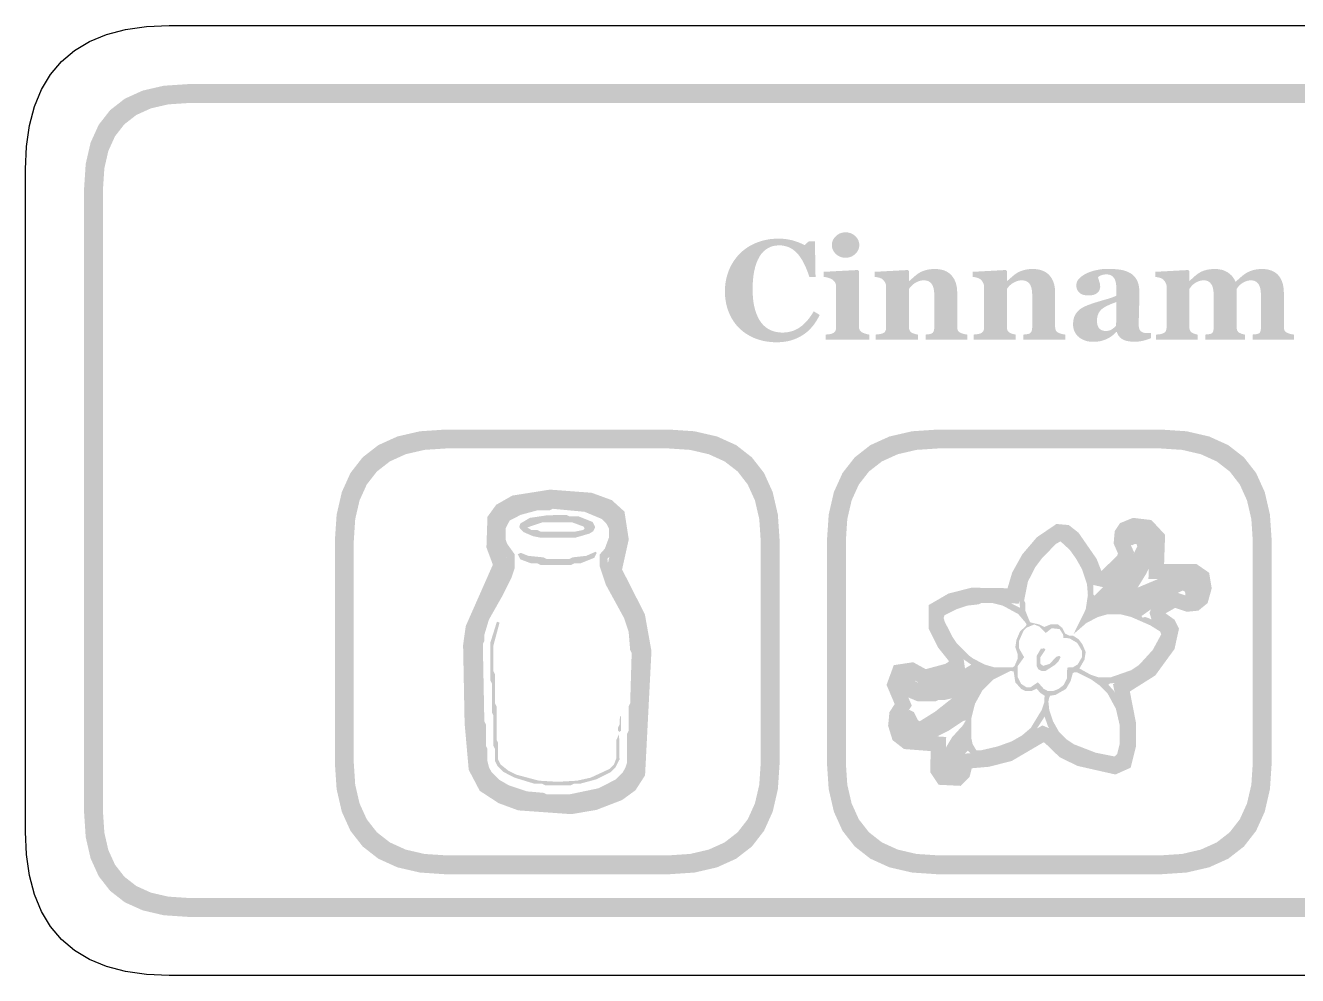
# Model space of a CAD drawing. Header units: millimetres. Extents: x 4 to 272, y 4 to 144.
# Drawn here: x 207.96 to 234.85, y 51.96 to 72.04 of the extents above; entities that cross this region are included whole.
import ezdxf

# ---------------------------------------------------------------- set-up
doc = ezdxf.new("R2010")
doc.units = ezdxf.units.MM
doc.layers.add('CUT', color=1, linetype='Continuous')
doc.layers.add('RASTER', color=7, linetype='Continuous')

msp = doc.modelspace()

# ---------------------------------------------------------------- hatches: boundary and pattern name
at = {"layer": 'RASTER'}
h = msp.add_hatch(color=7, dxfattribs=at)
h.paths.add_polyline_path([(209.2, 68.6), (209.234, 69.116), (209.337, 69.563), (209.509, 69.941), (209.75, 70.25), (210.059, 70.491), (210.438, 70.663), (210.884, 70.766), (211.4, 70.8), (268.6, 70.8), (269.116, 70.766), (269.563, 70.663), (269.941, 70.491), (270.25, 70.25), (270.491, 69.941), (270.663, 69.563), (270.766, 69.116), (270.8, 68.6), (270.8, 55.4), (270.766, 54.884), (270.662, 54.438), (270.491, 54.059), (270.25, 53.75), (269.941, 53.509), (269.563, 53.338), (269.116, 53.234), (268.6, 53.2), (211.4, 53.2), (210.884, 53.234), (210.438, 53.338), (210.059, 53.509), (209.75, 53.75), (209.509, 54.059), (209.337, 54.438), (209.234, 54.884), (209.2, 55.4)])
h.paths.add_polyline_path([(209.6, 68.6), (209.6, 55.4), (209.628, 54.978), (209.712, 54.613), (209.853, 54.303), (210.05, 54.05), (210.303, 53.853), (210.613, 53.712), (210.978, 53.628), (211.4, 53.6), (268.6, 53.6), (269.022, 53.628), (269.388, 53.712), (269.697, 53.853), (269.95, 54.05), (270.147, 54.303), (270.287, 54.613), (270.372, 54.978), (270.4, 55.4), (270.4, 68.6), (270.372, 69.022), (270.287, 69.387), (270.147, 69.697), (269.95, 69.95), (269.697, 70.147), (269.388, 70.288), (269.022, 70.372), (268.6, 70.4), (211.4, 70.4), (210.978, 70.372), (210.613, 70.288), (210.303, 70.147), (210.05, 69.95), (209.853, 69.697), (209.712, 69.387), (209.628, 69.022), (209.6, 68.6)], flags=0)
for points in [[(223.831, 65.344), (223.774, 65.345), (223.719, 65.349), (223.664, 65.355), (223.61, 65.363), (223.557, 65.373), (223.505, 65.386), (223.454, 65.401), (223.403, 65.418), (223.354, 65.438), (223.307, 65.459), (223.261, 65.483), (223.217, 65.509), (223.174, 65.537), (223.133, 65.567), (223.094, 65.599), (223.056, 65.633), (223.021, 65.668), (222.987, 65.706), (222.956, 65.745), (222.927, 65.787), (222.899, 65.83), (222.873, 65.876), (222.849, 65.924), (222.828, 65.973), (222.808, 66.025), (222.791, 66.077), (222.777, 66.131), (222.765, 66.186), (222.756, 66.243), (222.749, 66.3), (222.745, 66.359), (222.744, 66.42), (222.745, 66.479), (222.749, 66.538), (222.756, 66.596), (222.765, 66.652), (222.777, 66.708), (222.792, 66.762), (222.809, 66.815), (222.828, 66.867), (222.85, 66.918), (222.875, 66.967), (222.901, 67.014), (222.93, 67.059), (222.96, 67.103), (222.993, 67.145), (223.028, 67.185), (223.065, 67.224), (223.103, 67.26), (223.143, 67.294), (223.185, 67.325), (223.229, 67.355), (223.275, 67.383), (223.323, 67.408), (223.372, 67.432), (223.424, 67.453), (223.477, 67.472), (223.53, 67.489), (223.585, 67.503), (223.641, 67.514), (223.697, 67.523), (223.755, 67.529), (223.813, 67.533), (223.872, 67.534), (223.915, 67.534), (223.957, 67.532), (223.997, 67.528), (224.037, 67.524), (224.076, 67.518), (224.114, 67.511), (224.151, 67.502), (224.187, 67.493), (224.222, 67.482), (224.255, 67.471), (224.287, 67.46), (224.318, 67.448), (224.347, 67.436), (224.375, 67.424), (224.402, 67.411), (224.427, 67.398), (224.518, 67.479), (224.646, 67.479), (224.659, 66.72), (224.53, 66.72), (224.502, 66.804), (224.472, 66.882), (224.441, 66.954), (224.409, 67.021), (224.375, 67.082), (224.34, 67.137), (224.304, 67.186), (224.266, 67.23), (224.227, 67.268), (224.185, 67.301), (224.141, 67.329), (224.095, 67.352), (224.048, 67.369), (223.997, 67.382), (223.945, 67.39), (223.891, 67.392), (223.824, 67.388), (223.762, 67.377), (223.703, 67.358), (223.649, 67.332), (223.598, 67.297), (223.552, 67.256), (223.51, 67.207), (223.472, 67.15), (223.439, 67.086), (223.409, 67.016), (223.385, 66.94), (223.365, 66.858), (223.349, 66.77), (223.338, 66.676), (223.331, 66.576), (223.329, 66.469), (223.329, 66.409), (223.332, 66.35), (223.336, 66.294), (223.341, 66.24), (223.348, 66.188), (223.356, 66.139), (223.366, 66.092), (223.378, 66.047), (223.39, 66.004), (223.404, 65.963), (223.419, 65.925), (223.434, 65.889), (223.451, 65.855), (223.468, 65.822), (223.487, 65.793), (223.506, 65.765), (223.528, 65.738), (223.55, 65.713), (223.574, 65.69), (223.599, 65.668), (223.624, 65.649), (223.651, 65.631), (223.678, 65.615), (223.707, 65.601), (223.736, 65.589), (223.766, 65.579), (223.797, 65.57), (223.828, 65.562), (223.861, 65.557), (223.894, 65.553), (223.928, 65.55), (223.963, 65.549), (224.013, 65.551), (224.063, 65.556), (224.11, 65.565), (224.157, 65.577), (224.202, 65.593), (224.245, 65.612), (224.288, 65.635), (224.328, 65.661), (224.368, 65.69), (224.407, 65.724), (224.445, 65.76), (224.482, 65.801), (224.518, 65.845), (224.553, 65.892), (224.587, 65.943), (224.621, 65.998), (224.747, 65.921), (224.731, 65.89), (224.714, 65.859), (224.697, 65.829), (224.679, 65.799), (224.661, 65.771), (224.642, 65.743), (224.623, 65.717), (224.603, 65.691), (224.582, 65.666), (224.561, 65.642), (224.539, 65.618), (224.516, 65.596), (224.493, 65.575), (224.468, 65.554), (224.443, 65.534), (224.417, 65.516), (224.388, 65.496), (224.358, 65.478), (224.327, 65.46), (224.295, 65.444), (224.263, 65.429), (224.23, 65.415), (224.196, 65.402), (224.161, 65.39), (224.126, 65.379), (224.088, 65.37), (224.049, 65.362), (224.009, 65.356), (223.967, 65.351), (223.923, 65.347), (223.878, 65.345), (223.831, 65.344)], [(227.865, 65.4), (226.983, 65.4), (226.983, 65.507), (226.991, 65.508), (226.998, 65.508), (227.006, 65.509), (227.014, 65.51), (227.023, 65.511), (227.032, 65.512), (227.041, 65.513), (227.051, 65.514), (227.06, 65.515), (227.069, 65.517), (227.078, 65.518), (227.086, 65.52), (227.093, 65.522), (227.099, 65.524), (227.105, 65.526), (227.111, 65.529), (227.118, 65.533), (227.125, 65.538), (227.131, 65.543), (227.137, 65.549), (227.142, 65.555), (227.147, 65.561), (227.151, 65.568), (227.155, 65.576), (227.158, 65.584), (227.161, 65.593), (227.163, 65.603), (227.165, 65.614), (227.166, 65.626), (227.167, 65.638), (227.168, 65.652), (227.168, 65.667), (227.168, 66.352), (227.167, 66.388), (227.165, 66.422), (227.16, 66.454), (227.154, 66.483), (227.147, 66.51), (227.137, 66.535), (227.126, 66.557), (227.113, 66.577), (227.098, 66.595), (227.082, 66.61), (227.065, 66.623), (227.045, 66.634), (227.024, 66.642), (227.001, 66.648), (226.977, 66.651), (226.951, 66.652), (226.937, 66.652), (226.922, 66.651), (226.908, 66.65), (226.895, 66.648), (226.881, 66.646), (226.868, 66.643), (226.855, 66.639), (226.842, 66.635), (226.829, 66.63), (226.817, 66.625), (226.804, 66.619), (226.792, 66.613), (226.78, 66.607), (226.767, 66.599), (226.755, 66.592), (226.743, 66.584), (226.733, 66.576), (226.723, 66.569), (226.714, 66.561), (226.705, 66.554), (226.697, 66.546), (226.689, 66.539), (226.682, 66.531), (226.675, 66.524), (226.669, 66.516), (226.663, 66.509), (226.657, 66.501), (226.651, 66.495), (226.646, 66.488), (226.641, 66.482), (226.636, 66.475), (226.632, 66.469), (226.632, 65.683), (226.632, 65.67), (226.633, 65.658), (226.634, 65.647), (226.635, 65.636), (226.638, 65.625), (226.64, 65.615), (226.643, 65.606), (226.646, 65.597), (226.65, 65.589), (226.655, 65.581), (226.66, 65.574), (226.666, 65.567), (226.672, 65.561), (226.679, 65.555), (226.687, 65.55), (226.695, 65.545), (226.701, 65.542), (226.707, 65.539), (226.714, 65.536), (226.721, 65.533), (226.729, 65.53), (226.737, 65.527), (226.745, 65.524), (226.753, 65.522), (226.762, 65.519), (226.771, 65.517), (226.78, 65.515), (226.788, 65.513), (226.797, 65.511), (226.805, 65.509), (226.814, 65.508), (226.822, 65.507), (226.822, 65.4), (225.932, 65.4), (225.932, 65.507), (225.941, 65.508), (225.95, 65.509), (225.959, 65.509), (225.968, 65.51), (225.978, 65.511), (225.987, 65.513), (225.996, 65.514), (226.006, 65.515), (226.015, 65.516), (226.024, 65.518), (226.032, 65.519), (226.04, 65.521), (226.048, 65.523), (226.055, 65.525), (226.063, 65.527), (226.069, 65.529), (226.081, 65.533), (226.091, 65.538), (226.1, 65.543), (226.109, 65.549), (226.116, 65.556), (226.123, 65.563), (226.129, 65.571), (226.134, 65.579), (226.138, 65.587), (226.141, 65.597), (226.145, 65.607), (226.147, 65.618), (226.149, 65.629), (226.15, 65.641), (226.151, 65.653), (226.151, 65.667), (226.151, 66.519), (226.151, 66.53), (226.15, 66.542), (226.148, 66.553), (226.146, 66.564), (226.142, 66.575), (226.138, 66.586), (226.133, 66.597), (226.128, 66.608), (226.122, 66.619), (226.115, 66.629), (226.108, 66.639), (226.101, 66.648), (226.093, 66.657), (226.085, 66.665), (226.076, 66.673), (226.066, 66.68), (226.06, 66.685), (226.052, 66.689), (226.045, 66.693), (226.037, 66.696), (226.028, 66.7), (226.019, 66.703), (226.01, 66.707), (226, 66.71), (225.99, 66.712), (225.979, 66.715), (225.968, 66.717), (225.957, 66.719), (225.946, 66.721), (225.935, 66.723), (225.923, 66.724), (225.911, 66.726), (225.911, 66.833), (226.61, 66.871), (226.632, 66.849), (226.632, 66.636), (226.638, 66.636), (226.648, 66.646), (226.659, 66.656), (226.671, 66.666), (226.683, 66.677), (226.696, 66.688), (226.709, 66.699), (226.723, 66.712), (226.737, 66.724), (226.752, 66.737), (226.766, 66.749), (226.78, 66.76), (226.794, 66.771), (226.807, 66.781), (226.82, 66.79), (226.833, 66.799), (226.846, 66.808), (226.86, 66.816), (226.875, 66.825), (226.891, 66.833), (226.908, 66.84), (226.927, 66.848), (226.946, 66.855), (226.966, 66.861), (226.988, 66.868), (227.01, 66.874), (227.032, 66.879), (227.055, 66.883), (227.079, 66.886), (227.102, 66.889), (227.126, 66.891), (227.151, 66.892), (227.175, 66.893), (227.233, 66.891), (227.287, 66.884), (227.338, 66.874), (227.384, 66.859), (227.427, 66.84), (227.466, 66.816), (227.502, 66.789), (227.533, 66.757), (227.561, 66.722), (227.586, 66.684), (227.606, 66.643), (227.623, 66.6), (227.636, 66.553), (227.645, 66.504), (227.651, 66.452), (227.653, 66.398), (227.653, 65.68), (227.653, 65.667), (227.654, 65.654), (227.655, 65.642), (227.657, 65.631), (227.659, 65.621), (227.662, 65.611), (227.665, 65.602), (227.669, 65.593), (227.673, 65.586), (227.679, 65.578), (227.685, 65.571), (227.692, 65.564), (227.7, 65.558), (227.709, 65.552), (227.718, 65.547), (227.729, 65.542), (227.735, 65.54), (227.741, 65.537), (227.748, 65.534), (227.755, 65.532), (227.763, 65.529), (227.77, 65.527), (227.778, 65.524), (227.787, 65.522), (227.796, 65.519), (227.805, 65.517), (227.814, 65.515), (227.824, 65.513), (227.834, 65.511), (227.844, 65.509), (227.854, 65.508), (227.865, 65.507)], [(229.935, 65.4), (229.053, 65.4), (229.053, 65.507), (229.06, 65.508), (229.068, 65.508), (229.076, 65.509), (229.084, 65.51), (229.093, 65.511), (229.102, 65.512), (229.111, 65.513), (229.121, 65.514), (229.13, 65.515), (229.139, 65.517), (229.148, 65.518), (229.155, 65.52), (229.163, 65.522), (229.169, 65.524), (229.175, 65.526), (229.181, 65.529), (229.188, 65.533), (229.195, 65.538), (229.201, 65.543), (229.207, 65.549), (229.212, 65.555), (229.217, 65.561), (229.221, 65.568), (229.225, 65.576), (229.228, 65.584), (229.23, 65.593), (229.233, 65.603), (229.234, 65.614), (229.236, 65.626), (229.237, 65.638), (229.238, 65.652), (229.238, 65.667), (229.238, 66.352), (229.237, 66.388), (229.234, 66.422), (229.23, 66.454), (229.224, 66.483), (229.216, 66.51), (229.207, 66.535), (229.196, 66.557), (229.183, 66.577), (229.168, 66.595), (229.152, 66.61), (229.134, 66.623), (229.115, 66.634), (229.094, 66.642), (229.071, 66.648), (229.047, 66.651), (229.021, 66.652), (229.006, 66.652), (228.992, 66.651), (228.978, 66.65), (228.964, 66.648), (228.951, 66.646), (228.938, 66.643), (228.925, 66.639), (228.912, 66.635), (228.899, 66.63), (228.887, 66.625), (228.874, 66.619), (228.862, 66.613), (228.85, 66.607), (228.837, 66.599), (228.825, 66.592), (228.813, 66.584), (228.803, 66.576), (228.793, 66.569), (228.783, 66.561), (228.775, 66.554), (228.766, 66.546), (228.759, 66.539), (228.752, 66.531), (228.745, 66.524), (228.739, 66.516), (228.733, 66.509), (228.727, 66.501), (228.721, 66.495), (228.716, 66.488), (228.711, 66.482), (228.706, 66.475), (228.702, 66.469), (228.702, 65.683), (228.702, 65.67), (228.703, 65.658), (228.704, 65.647), (228.705, 65.636), (228.707, 65.625), (228.71, 65.615), (228.713, 65.606), (228.716, 65.597), (228.72, 65.589), (228.725, 65.581), (228.73, 65.574), (228.736, 65.567), (228.742, 65.561), (228.749, 65.555), (228.757, 65.55), (228.765, 65.545), (228.771, 65.542), (228.777, 65.539), (228.784, 65.536), (228.791, 65.533), (228.799, 65.53), (228.806, 65.527), (228.815, 65.524), (228.823, 65.522), (228.832, 65.519), (228.841, 65.517), (228.849, 65.515), (228.858, 65.513), (228.867, 65.511), (228.875, 65.509), (228.884, 65.508), (228.892, 65.507), (228.892, 65.4), (228.001, 65.4), (228.001, 65.507), (228.011, 65.508), (228.02, 65.509), (228.029, 65.509), (228.038, 65.51), (228.048, 65.511), (228.057, 65.513), (228.066, 65.514), (228.075, 65.515), (228.085, 65.516), (228.093, 65.518), (228.102, 65.519), (228.11, 65.521), (228.118, 65.523), (228.125, 65.525), (228.132, 65.527), (228.139, 65.529), (228.15, 65.533), (228.161, 65.538), (228.17, 65.543), (228.179, 65.549), (228.186, 65.556), (228.193, 65.563), (228.199, 65.571), (228.204, 65.579), (228.208, 65.587), (228.211, 65.597), (228.214, 65.607), (228.217, 65.618), (228.219, 65.629), (228.22, 65.641), (228.221, 65.653), (228.221, 65.667), (228.221, 66.519), (228.221, 66.53), (228.22, 66.542), (228.218, 66.553), (228.215, 66.564), (228.212, 66.575), (228.208, 66.586), (228.203, 66.597), (228.198, 66.608), (228.192, 66.619), (228.185, 66.629), (228.178, 66.639), (228.171, 66.648), (228.163, 66.657), (228.154, 66.665), (228.146, 66.673), (228.136, 66.68), (228.129, 66.685), (228.122, 66.689), (228.114, 66.693), (228.106, 66.696), (228.098, 66.7), (228.089, 66.703), (228.079, 66.707), (228.07, 66.71), (228.059, 66.712), (228.049, 66.715), (228.038, 66.717), (228.027, 66.719), (228.016, 66.721), (228.005, 66.723), (227.993, 66.724), (227.981, 66.726), (227.981, 66.833), (228.68, 66.871), (228.702, 66.849), (228.702, 66.636), (228.708, 66.636), (228.718, 66.646), (228.729, 66.656), (228.741, 66.666), (228.753, 66.677), (228.766, 66.688), (228.779, 66.699), (228.793, 66.712), (228.807, 66.724), (228.822, 66.737), (228.836, 66.749), (228.85, 66.76), (228.864, 66.771), (228.877, 66.781), (228.89, 66.79), (228.903, 66.799), (228.916, 66.808), (228.93, 66.816), (228.945, 66.825), (228.961, 66.833), (228.978, 66.84), (228.996, 66.848), (229.016, 66.855), (229.036, 66.861), (229.058, 66.868), (229.08, 66.874), (229.102, 66.879), (229.125, 66.883), (229.148, 66.886), (229.172, 66.889), (229.196, 66.891), (229.22, 66.892), (229.245, 66.893), (229.303, 66.891), (229.357, 66.884), (229.407, 66.874), (229.454, 66.859), (229.497, 66.84), (229.536, 66.816), (229.572, 66.789), (229.603, 66.757), (229.631, 66.722), (229.656, 66.684), (229.676, 66.643), (229.693, 66.6), (229.706, 66.553), (229.715, 66.504), (229.721, 66.452), (229.723, 66.398), (229.723, 65.68), (229.723, 65.667), (229.724, 65.654), (229.725, 65.642), (229.727, 65.631), (229.729, 65.621), (229.732, 65.611), (229.735, 65.602), (229.739, 65.593), (229.743, 65.586), (229.749, 65.578), (229.755, 65.571), (229.762, 65.564), (229.77, 65.558), (229.779, 65.552), (229.788, 65.547), (229.799, 65.542), (229.805, 65.54), (229.811, 65.537), (229.818, 65.534), (229.825, 65.532), (229.832, 65.529), (229.84, 65.527), (229.848, 65.524), (229.857, 65.522), (229.865, 65.519), (229.874, 65.517), (229.884, 65.515), (229.893, 65.513), (229.903, 65.511), (229.914, 65.509), (229.924, 65.508), (229.935, 65.507)], [(234.769, 65.4), (233.896, 65.4), (233.896, 65.507), (233.904, 65.508), (233.912, 65.509), (233.921, 65.51), (233.929, 65.511), (233.937, 65.512), (233.946, 65.513), (233.955, 65.514), (233.963, 65.514), (233.972, 65.515), (233.98, 65.516), (233.988, 65.518), (233.996, 65.519), (234.003, 65.521), (234.01, 65.524), (234.016, 65.526), (234.022, 65.529), (234.03, 65.533), (234.037, 65.537), (234.043, 65.543), (234.048, 65.548), (234.053, 65.555), (234.057, 65.562), (234.06, 65.57), (234.063, 65.578), (234.065, 65.587), (234.067, 65.596), (234.068, 65.607), (234.07, 65.617), (234.071, 65.629), (234.071, 65.641), (234.072, 65.653), (234.072, 65.667), (234.072, 66.351), (234.071, 66.387), (234.068, 66.421), (234.064, 66.453), (234.058, 66.483), (234.051, 66.51), (234.042, 66.535), (234.031, 66.557), (234.018, 66.577), (234.004, 66.595), (233.989, 66.61), (233.972, 66.623), (233.953, 66.634), (233.933, 66.642), (233.912, 66.648), (233.889, 66.651), (233.865, 66.652), (233.85, 66.652), (233.835, 66.651), (233.82, 66.65), (233.806, 66.647), (233.792, 66.645), (233.779, 66.641), (233.766, 66.637), (233.753, 66.633), (233.741, 66.628), (233.729, 66.622), (233.718, 66.616), (233.706, 66.611), (233.695, 66.604), (233.684, 66.598), (233.673, 66.591), (233.663, 66.584), (233.653, 66.576), (233.643, 66.568), (233.634, 66.561), (233.625, 66.553), (233.617, 66.545), (233.61, 66.537), (233.603, 66.53), (233.597, 66.522), (233.591, 66.515), (233.586, 66.507), (233.581, 66.5), (233.576, 66.494), (233.571, 66.487), (233.566, 66.481), (233.562, 66.475), (233.558, 66.469), (233.558, 65.683), (233.558, 65.67), (233.558, 65.658), (233.559, 65.646), (233.561, 65.635), (233.562, 65.625), (233.565, 65.615), (233.567, 65.606), (233.57, 65.597), (233.574, 65.589), (233.578, 65.581), (233.582, 65.574), (233.588, 65.568), (233.594, 65.561), (233.601, 65.555), (233.608, 65.55), (233.616, 65.545), (233.622, 65.542), (233.628, 65.539), (233.635, 65.536), (233.641, 65.533), (233.648, 65.53), (233.655, 65.527), (233.662, 65.524), (233.67, 65.522), (233.677, 65.519), (233.685, 65.517), (233.693, 65.515), (233.701, 65.513), (233.709, 65.511), (233.717, 65.509), (233.725, 65.508), (233.733, 65.507), (233.733, 65.4), (232.897, 65.4), (232.897, 65.507), (232.904, 65.508), (232.912, 65.508), (232.919, 65.509), (232.928, 65.51), (232.936, 65.511), (232.945, 65.512), (232.955, 65.513), (232.964, 65.514), (232.974, 65.515), (232.983, 65.517), (232.991, 65.518), (232.999, 65.52), (233.006, 65.522), (233.012, 65.524), (233.018, 65.526), (233.023, 65.529), (233.03, 65.533), (233.037, 65.538), (233.043, 65.543), (233.048, 65.549), (233.053, 65.555), (233.057, 65.561), (233.061, 65.568), (233.063, 65.576), (233.065, 65.584), (233.067, 65.593), (233.069, 65.603), (233.07, 65.614), (233.071, 65.626), (233.072, 65.638), (233.073, 65.652), (233.073, 65.667), (233.073, 66.351), (233.072, 66.387), (233.069, 66.421), (233.065, 66.453), (233.059, 66.483), (233.052, 66.51), (233.043, 66.535), (233.032, 66.557), (233.019, 66.577), (233.005, 66.595), (232.99, 66.61), (232.973, 66.623), (232.954, 66.634), (232.934, 66.642), (232.913, 66.648), (232.89, 66.651), (232.866, 66.652), (232.851, 66.652), (232.836, 66.651), (232.821, 66.65), (232.807, 66.647), (232.793, 66.645), (232.78, 66.641), (232.767, 66.637), (232.754, 66.633), (232.742, 66.628), (232.73, 66.622), (232.718, 66.616), (232.707, 66.611), (232.696, 66.604), (232.685, 66.598), (232.674, 66.591), (232.664, 66.584), (232.654, 66.576), (232.644, 66.568), (232.635, 66.561), (232.626, 66.553), (232.618, 66.545), (232.611, 66.537), (232.604, 66.53), (232.598, 66.522), (232.592, 66.515), (232.587, 66.507), (232.582, 66.5), (232.577, 66.494), (232.572, 66.487), (232.567, 66.481), (232.563, 66.475), (232.559, 66.469), (232.559, 65.683), (232.559, 65.67), (232.559, 65.658), (232.56, 65.647), (232.562, 65.636), (232.564, 65.625), (232.566, 65.616), (232.569, 65.606), (232.572, 65.598), (232.575, 65.59), (232.58, 65.582), (232.585, 65.575), (232.59, 65.568), (232.596, 65.561), (232.603, 65.555), (232.611, 65.55), (232.619, 65.545), (232.625, 65.542), (232.631, 65.539), (232.637, 65.536), (232.644, 65.533), (232.651, 65.53), (232.658, 65.527), (232.665, 65.524), (232.672, 65.522), (232.68, 65.519), (232.687, 65.517), (232.695, 65.515), (232.703, 65.513), (232.711, 65.511), (232.719, 65.509), (232.727, 65.508), (232.736, 65.507), (232.736, 65.4), (231.858, 65.4), (231.858, 65.507), (231.868, 65.508), (231.877, 65.508), (231.887, 65.509), (231.896, 65.51), (231.905, 65.511), (231.915, 65.512), (231.924, 65.513), (231.933, 65.514), (231.942, 65.515), (231.951, 65.517), (231.959, 65.518), (231.967, 65.52), (231.975, 65.522), (231.982, 65.524), (231.989, 65.526), (231.996, 65.529), (232.007, 65.534), (232.018, 65.539), (232.027, 65.544), (232.036, 65.55), (232.043, 65.557), (232.05, 65.564), (232.056, 65.571), (232.061, 65.579), (232.065, 65.588), (232.068, 65.597), (232.071, 65.607), (232.074, 65.618), (232.076, 65.629), (232.077, 65.641), (232.078, 65.653), (232.078, 65.667), (232.078, 66.519), (232.078, 66.531), (232.077, 66.542), (232.075, 66.554), (232.072, 66.565), (232.068, 66.577), (232.064, 66.588), (232.059, 66.599), (232.053, 66.611), (232.047, 66.622), (232.04, 66.632), (232.033, 66.641), (232.026, 66.65), (232.018, 66.659), (232.01, 66.667), (232.002, 66.674), (231.993, 66.68), (231.986, 66.685), (231.979, 66.689), (231.971, 66.693), (231.963, 66.696), (231.955, 66.7), (231.946, 66.703), (231.936, 66.707), (231.927, 66.71), (231.916, 66.712), (231.906, 66.715), (231.895, 66.717), (231.884, 66.719), (231.873, 66.721), (231.862, 66.723), (231.85, 66.724), (231.838, 66.726), (231.838, 66.833), (232.537, 66.871), (232.559, 66.849), (232.559, 66.642), (232.564, 66.642), (232.575, 66.652), (232.586, 66.661), (232.597, 66.672), (232.609, 66.682), (232.622, 66.693), (232.635, 66.705), (232.648, 66.717), (232.662, 66.729), (232.676, 66.742), (232.69, 66.753), (232.703, 66.764), (232.717, 66.775), (232.73, 66.785), (232.743, 66.794), (232.756, 66.803), (232.768, 66.811), (232.782, 66.819), (232.797, 66.827), (232.813, 66.835), (232.83, 66.843), (232.848, 66.85), (232.867, 66.857), (232.886, 66.863), (232.907, 66.869), (232.929, 66.875), (232.951, 66.879), (232.973, 66.884), (232.996, 66.887), (233.02, 66.889), (233.044, 66.891), (233.068, 66.892), (233.093, 66.893), (233.134, 66.892), (233.173, 66.888), (233.211, 66.882), (233.247, 66.875), (233.281, 66.864), (233.313, 66.852), (233.343, 66.837), (233.372, 66.82), (233.399, 66.801), (233.424, 66.781), (233.447, 66.759), (233.468, 66.736), (233.487, 66.711), (233.504, 66.685), (233.519, 66.657), (233.531, 66.628), (233.544, 66.628), (233.555, 66.638), (233.567, 66.648), (233.579, 66.659), (233.592, 66.671), (233.605, 66.682), (233.619, 66.695), (233.633, 66.707), (233.648, 66.721), (233.664, 66.734), (233.679, 66.746), (233.693, 66.758), (233.707, 66.769), (233.721, 66.779), (233.735, 66.789), (233.748, 66.798), (233.761, 66.806), (233.776, 66.815), (233.792, 66.824), (233.809, 66.832), (233.826, 66.84), (233.845, 66.847), (233.865, 66.855), (233.885, 66.861), (233.907, 66.868), (233.929, 66.874), (233.952, 66.879), (233.975, 66.883), (233.999, 66.886), (234.023, 66.889), (234.047, 66.891), (234.072, 66.892), (234.097, 66.893), (234.15, 66.891), (234.201, 66.885), (234.248, 66.874), (234.292, 66.86), (234.333, 66.842), (234.371, 66.819), (234.406, 66.793), (234.437, 66.762), (234.465, 66.728), (234.489, 66.69), (234.51, 66.649), (234.527, 66.604), (234.54, 66.556), (234.549, 66.505), (234.555, 66.45), (234.557, 66.392), (234.557, 65.68), (234.557, 65.667), (234.558, 65.654), (234.559, 65.642), (234.561, 65.631), (234.563, 65.62), (234.566, 65.61), (234.569, 65.601), (234.573, 65.593), (234.577, 65.585), (234.582, 65.577), (234.589, 65.57), (234.595, 65.564), (234.603, 65.557), (234.612, 65.552), (234.621, 65.547), (234.631, 65.542), (234.637, 65.54), (234.644, 65.537), (234.65, 65.534), (234.658, 65.532), (234.665, 65.529), (234.673, 65.527), (234.681, 65.524), (234.689, 65.522), (234.698, 65.519), (234.707, 65.517), (234.717, 65.515), (234.726, 65.513), (234.737, 65.511), (234.747, 65.509), (234.758, 65.508), (234.769, 65.507)]]:
    msp.add_hatch(color=7, dxfattribs=at).paths.add_polyline_path(points)
h = msp.add_hatch(color=7, dxfattribs=at)
h.paths.add_polyline_path([(225.797, 65.4), (224.871, 65.4), (224.871, 65.507), (224.881, 65.508), (224.89, 65.508), (224.899, 65.509), (224.909, 65.51), (224.918, 65.511), (224.927, 65.512), (224.937, 65.513), (224.946, 65.514), (224.955, 65.515), (224.963, 65.517), (224.972, 65.518), (224.98, 65.52), (224.988, 65.522), (224.995, 65.524), (225.002, 65.526), (225.009, 65.529), (225.02, 65.534), (225.03, 65.539), (225.04, 65.544), (225.049, 65.55), (225.057, 65.557), (225.063, 65.564), (225.07, 65.571), (225.075, 65.579), (225.079, 65.588), (225.083, 65.597), (225.086, 65.607), (225.089, 65.618), (225.091, 65.629), (225.093, 65.641), (225.093, 65.653), (225.094, 65.667), (225.094, 66.519), (225.093, 66.532), (225.092, 66.544), (225.09, 66.556), (225.088, 66.567), (225.085, 66.578), (225.081, 66.589), (225.076, 66.599), (225.07, 66.609), (225.064, 66.619), (225.058, 66.628), (225.051, 66.636), (225.044, 66.644), (225.036, 66.652), (225.029, 66.659), (225.02, 66.665), (225.012, 66.671), (225.005, 66.676), (224.997, 66.68), (224.988, 66.684), (224.979, 66.689), (224.968, 66.693), (224.957, 66.697), (224.945, 66.701), (224.932, 66.705), (224.919, 66.709), (224.906, 66.713), (224.893, 66.716), (224.881, 66.718), (224.869, 66.721), (224.857, 66.723), (224.846, 66.724), (224.834, 66.726), (224.834, 66.833), (225.552, 66.871), (225.574, 66.849), (225.574, 65.686), (225.575, 65.673), (225.576, 65.661), (225.577, 65.649), (225.58, 65.638), (225.583, 65.628), (225.587, 65.617), (225.591, 65.608), (225.596, 65.598), (225.602, 65.59), (225.608, 65.582), (225.615, 65.574), (225.623, 65.567), (225.631, 65.561), (225.64, 65.555), (225.649, 65.55), (225.659, 65.545), (225.667, 65.542), (225.674, 65.539), (225.682, 65.536), (225.69, 65.533), (225.698, 65.53), (225.706, 65.527), (225.715, 65.524), (225.724, 65.522), (225.732, 65.519), (225.741, 65.517), (225.75, 65.515), (225.76, 65.513), (225.769, 65.511), (225.778, 65.509), (225.787, 65.508), (225.797, 65.507)])
h.paths.add_polyline_path([(225.583, 67.398), (225.582, 67.371), (225.578, 67.344), (225.571, 67.319), (225.562, 67.295), (225.55, 67.272), (225.535, 67.25), (225.517, 67.228), (225.497, 67.208), (225.475, 67.19), (225.452, 67.174), (225.429, 67.161), (225.404, 67.15), (225.378, 67.141), (225.351, 67.135), (225.323, 67.131), (225.294, 67.13), (225.265, 67.131), (225.237, 67.135), (225.21, 67.141), (225.184, 67.15), (225.159, 67.161), (225.135, 67.174), (225.112, 67.19), (225.09, 67.208), (225.07, 67.228), (225.053, 67.25), (225.038, 67.272), (225.026, 67.295), (225.016, 67.319), (225.01, 67.344), (225.006, 67.371), (225.004, 67.398), (225.006, 67.425), (225.01, 67.452), (225.016, 67.477), (225.026, 67.501), (225.038, 67.525), (225.053, 67.547), (225.07, 67.568), (225.09, 67.588), (225.112, 67.607), (225.135, 67.623), (225.159, 67.637), (225.184, 67.648), (225.21, 67.656), (225.237, 67.663), (225.265, 67.666), (225.294, 67.668), (225.324, 67.666), (225.352, 67.663), (225.379, 67.656), (225.405, 67.648), (225.43, 67.637), (225.453, 67.623), (225.476, 67.607), (225.498, 67.588), (225.518, 67.568), (225.535, 67.547), (225.55, 67.525), (225.562, 67.501), (225.571, 67.477), (225.578, 67.452), (225.582, 67.425), (225.583, 67.398)])
h = msp.add_hatch(color=7, dxfattribs=at)
h.paths.add_polyline_path([(231.746, 65.431), (231.729, 65.424), (231.712, 65.417), (231.694, 65.411), (231.675, 65.404), (231.656, 65.398), (231.636, 65.391), (231.615, 65.385), (231.593, 65.379), (231.571, 65.374), (231.549, 65.369), (231.526, 65.365), (231.503, 65.362), (231.479, 65.359), (231.456, 65.358), (231.432, 65.356), (231.407, 65.356), (231.364, 65.357), (231.323, 65.359), (231.285, 65.364), (231.251, 65.369), (231.219, 65.377), (231.191, 65.386), (231.165, 65.397), (231.142, 65.41), (231.122, 65.424), (231.103, 65.439), (231.086, 65.456), (231.071, 65.475), (231.057, 65.494), (231.045, 65.516), (231.035, 65.538), (231.026, 65.563), (231.018, 65.563), (231.005, 65.55), (230.993, 65.539), (230.981, 65.527), (230.969, 65.516), (230.957, 65.506), (230.945, 65.496), (230.933, 65.487), (230.922, 65.478), (230.91, 65.469), (230.898, 65.461), (230.886, 65.453), (230.874, 65.445), (230.861, 65.438), (230.849, 65.431), (230.836, 65.424), (230.823, 65.418), (230.806, 65.41), (230.789, 65.403), (230.772, 65.396), (230.755, 65.39), (230.739, 65.384), (230.722, 65.379), (230.706, 65.374), (230.69, 65.37), (230.673, 65.366), (230.655, 65.363), (230.635, 65.361), (230.614, 65.358), (230.591, 65.357), (230.566, 65.356), (230.54, 65.355), (230.512, 65.355), (230.471, 65.356), (230.43, 65.361), (230.392, 65.369), (230.355, 65.38), (230.319, 65.394), (230.285, 65.411), (230.253, 65.431), (230.222, 65.455), (230.194, 65.481), (230.17, 65.509), (230.149, 65.539), (230.132, 65.572), (230.119, 65.606), (230.11, 65.642), (230.104, 65.68), (230.102, 65.721), (230.102, 65.744), (230.104, 65.767), (230.106, 65.788), (230.109, 65.809), (230.112, 65.829), (230.117, 65.848), (230.122, 65.866), (230.128, 65.883), (230.135, 65.899), (230.143, 65.915), (230.151, 65.93), (230.16, 65.945), (230.17, 65.96), (230.18, 65.974), (230.191, 65.988), (230.203, 66.001), (230.214, 66.012), (230.226, 66.023), (230.238, 66.033), (230.251, 66.043), (230.263, 66.053), (230.277, 66.062), (230.291, 66.07), (230.305, 66.078), (230.32, 66.086), (230.335, 66.093), (230.35, 66.101), (230.366, 66.108), (230.382, 66.115), (230.398, 66.122), (230.415, 66.129), (230.432, 66.135), (230.465, 66.147), (230.501, 66.16), (230.538, 66.172), (230.577, 66.185), (230.617, 66.197), (230.659, 66.21), (230.703, 66.223), (230.748, 66.236), (230.793, 66.249), (230.834, 66.261), (230.872, 66.273), (230.908, 66.285), (230.94, 66.296), (230.969, 66.308), (230.995, 66.318), (231.018, 66.329), (231.018, 66.469), (231.017, 66.479), (231.017, 66.489), (231.017, 66.5), (231.016, 66.512), (231.015, 66.524), (231.014, 66.537), (231.013, 66.551), (231.012, 66.566), (231.01, 66.581), (231.008, 66.595), (231.005, 66.608), (231.003, 66.621), (230.999, 66.634), (230.996, 66.645), (230.991, 66.657), (230.987, 66.667), (230.981, 66.679), (230.975, 66.69), (230.968, 66.7), (230.96, 66.71), (230.952, 66.72), (230.943, 66.729), (230.933, 66.738), (230.922, 66.746), (230.911, 66.754), (230.899, 66.76), (230.885, 66.766), (230.871, 66.77), (230.857, 66.774), (230.841, 66.776), (230.824, 66.778), (230.807, 66.778), (230.791, 66.778), (230.776, 66.777), (230.761, 66.776), (230.747, 66.774), (230.734, 66.771), (230.722, 66.768), (230.71, 66.764), (230.699, 66.76), (230.688, 66.756), (230.678, 66.751), (230.669, 66.746), (230.66, 66.742), (230.652, 66.737), (230.644, 66.732), (230.636, 66.728), (230.629, 66.723), (230.631, 66.715), (230.633, 66.706), (230.635, 66.696), (230.638, 66.686), (230.641, 66.674), (230.645, 66.662), (230.649, 66.648), (230.654, 66.633), (230.659, 66.618), (230.663, 66.604), (230.667, 66.589), (230.67, 66.574), (230.672, 66.56), (230.674, 66.546), (230.674, 66.532), (230.675, 66.518), (230.675, 66.511), (230.674, 66.504), (230.673, 66.497), (230.672, 66.49), (230.67, 66.482), (230.667, 66.473), (230.665, 66.465), (230.662, 66.455), (230.658, 66.446), (230.654, 66.438), (230.65, 66.43), (230.646, 66.422), (230.641, 66.415), (230.635, 66.408), (230.63, 66.402), (230.624, 66.396), (230.615, 66.389), (230.606, 66.382), (230.597, 66.376), (230.588, 66.37), (230.578, 66.365), (230.568, 66.36), (230.558, 66.355), (230.548, 66.351), (230.537, 66.347), (230.524, 66.344), (230.511, 66.341), (230.495, 66.339), (230.478, 66.337), (230.46, 66.336), (230.441, 66.335), (230.42, 66.335), (230.39, 66.335), (230.362, 66.338), (230.336, 66.343), (230.312, 66.349), (230.29, 66.358), (230.269, 66.368), (230.251, 66.38), (230.234, 66.394), (230.219, 66.409), (230.206, 66.426), (230.196, 66.443), (230.187, 66.462), (230.18, 66.482), (230.175, 66.503), (230.172, 66.525), (230.171, 66.548), (230.172, 66.569), (230.175, 66.588), (230.18, 66.608), (230.187, 66.626), (230.196, 66.644), (230.208, 66.662), (230.221, 66.679), (230.236, 66.696), (230.253, 66.712), (230.27, 66.727), (230.289, 66.741), (230.308, 66.755), (230.329, 66.768), (230.35, 66.781), (230.372, 66.792), (230.395, 66.803), (230.419, 66.814), (230.443, 66.824), (230.468, 66.833), (230.494, 66.842), (230.521, 66.851), (230.549, 66.858), (230.578, 66.865), (230.607, 66.871), (230.637, 66.877), (230.666, 66.882), (230.695, 66.886), (230.723, 66.89), (230.751, 66.892), (230.778, 66.894), (230.804, 66.895), (230.83, 66.896), (230.865, 66.895), (230.9, 66.895), (230.933, 66.893), (230.966, 66.891), (230.999, 66.889), (231.03, 66.886), (231.061, 66.883), (231.091, 66.879), (231.12, 66.874), (231.149, 66.868), (231.177, 66.861), (231.204, 66.853), (231.23, 66.844), (231.256, 66.833), (231.281, 66.822), (231.305, 66.809), (231.327, 66.796), (231.348, 66.781), (231.368, 66.764), (231.386, 66.746), (231.404, 66.727), (231.42, 66.706), (231.435, 66.684), (231.449, 66.66), (231.462, 66.635), (231.472, 66.608), (231.482, 66.579), (231.489, 66.548), (231.495, 66.516), (231.499, 66.481), (231.502, 66.445), (231.502, 66.406), (231.502, 66.364), (231.502, 66.32), (231.502, 66.274), (231.501, 66.225), (231.5, 66.175), (231.499, 66.123), (231.497, 66.07), (231.496, 66.014), (231.494, 65.959), (231.493, 65.91), (231.492, 65.865), (231.491, 65.826), (231.49, 65.791), (231.49, 65.761), (231.489, 65.735), (231.489, 65.715), (231.49, 65.699), (231.49, 65.684), (231.492, 65.669), (231.494, 65.656), (231.497, 65.643), (231.5, 65.632), (231.504, 65.621), (231.509, 65.611), (231.514, 65.602), (231.52, 65.593), (231.527, 65.585), (231.534, 65.578), (231.542, 65.571), (231.551, 65.565), (231.56, 65.559), (231.57, 65.554), (231.576, 65.551), (231.584, 65.549), (231.593, 65.546), (231.602, 65.544), (231.612, 65.543), (231.623, 65.542), (231.635, 65.541), (231.648, 65.54), (231.661, 65.539), (231.674, 65.539), (231.687, 65.539), (231.699, 65.538), (231.711, 65.538), (231.723, 65.538), (231.734, 65.538), (231.746, 65.538)])
h.paths.add_polyline_path([(231.018, 66.194), (230.997, 66.187), (230.977, 66.18), (230.956, 66.172), (230.936, 66.164), (230.916, 66.156), (230.895, 66.148), (230.875, 66.139), (230.855, 66.13), (230.835, 66.121), (230.817, 66.112), (230.799, 66.103), (230.782, 66.093), (230.766, 66.084), (230.751, 66.074), (230.736, 66.065), (230.723, 66.055), (230.71, 66.044), (230.698, 66.033), (230.686, 66.021), (230.675, 66.008), (230.665, 65.995), (230.655, 65.98), (230.646, 65.966), (230.638, 65.95), (230.631, 65.934), (230.625, 65.917), (230.619, 65.899), (230.615, 65.881), (230.612, 65.862), (230.609, 65.842), (230.608, 65.821), (230.607, 65.8), (230.608, 65.772), (230.611, 65.747), (230.615, 65.723), (230.62, 65.701), (230.628, 65.682), (230.637, 65.664), (230.647, 65.648), (230.659, 65.634), (230.673, 65.622), (230.687, 65.612), (230.702, 65.603), (230.717, 65.596), (230.734, 65.59), (230.751, 65.586), (230.769, 65.584), (230.788, 65.583), (230.807, 65.584), (230.826, 65.585), (230.844, 65.588), (230.861, 65.591), (230.877, 65.596), (230.892, 65.602), (230.907, 65.608), (230.92, 65.616), (230.933, 65.625), (230.945, 65.634), (230.957, 65.643), (230.969, 65.653), (230.98, 65.663), (230.991, 65.674), (231.002, 65.686), (231.012, 65.697)], flags=0)
h = msp.add_hatch(color=7, dxfattribs=at)
h.paths.add_polyline_path([(214.5, 61.15), (214.537, 61.701), (214.647, 62.178), (214.83, 62.582), (215.087, 62.912), (215.418, 63.17), (215.822, 63.353), (216.299, 63.463), (216.85, 63.5), (221.55, 63.5), (222.101, 63.463), (222.578, 63.353), (222.982, 63.17), (223.313, 62.912), (223.57, 62.582), (223.753, 62.178), (223.863, 61.701), (223.9, 61.15), (223.9, 56.45), (223.863, 55.899), (223.753, 55.422), (223.57, 55.018), (223.313, 54.687), (222.982, 54.43), (222.578, 54.247), (222.101, 54.137), (221.55, 54.1), (216.85, 54.1), (216.299, 54.137), (215.822, 54.247), (215.418, 54.43), (215.088, 54.688), (214.83, 55.018), (214.647, 55.422), (214.537, 55.899), (214.5, 56.45)])
h.paths.add_polyline_path([(214.9, 61.15), (214.9, 56.45), (214.93, 55.993), (215.022, 55.597), (215.174, 55.262), (215.388, 54.988), (215.662, 54.774), (215.997, 54.622), (216.393, 54.53), (216.85, 54.5), (221.55, 54.5), (222.007, 54.53), (222.403, 54.622), (222.738, 54.774), (223.013, 54.988), (223.226, 55.262), (223.378, 55.597), (223.47, 55.993), (223.5, 56.45), (223.5, 61.15), (223.47, 61.607), (223.378, 62.003), (223.226, 62.338), (223.013, 62.613), (222.738, 62.826), (222.403, 62.978), (222.007, 63.07), (221.55, 63.1), (216.85, 63.1), (216.393, 63.07), (215.997, 62.978), (215.662, 62.826), (215.388, 62.613), (215.174, 62.338), (215.022, 62.003), (214.93, 61.607), (214.9, 61.15)], flags=0)
h = msp.add_hatch(color=7, dxfattribs=at)
h.paths.add_polyline_path([(224.9, 61.15), (224.937, 61.701), (225.047, 62.178), (225.23, 62.582), (225.488, 62.912), (225.818, 63.17), (226.222, 63.353), (226.699, 63.463), (227.25, 63.5), (231.95, 63.5), (232.501, 63.463), (232.978, 63.353), (233.382, 63.17), (233.713, 62.912), (233.97, 62.582), (234.153, 62.178), (234.263, 61.701), (234.3, 61.15), (234.3, 56.45), (234.263, 55.899), (234.153, 55.422), (233.97, 55.018), (233.713, 54.687), (233.382, 54.43), (232.978, 54.247), (232.501, 54.137), (231.95, 54.1), (227.25, 54.1), (226.699, 54.137), (226.222, 54.247), (225.818, 54.43), (225.488, 54.688), (225.23, 55.018), (225.047, 55.422), (224.937, 55.899), (224.9, 56.45)])
h.paths.add_polyline_path([(225.3, 61.15), (225.3, 56.45), (225.33, 55.993), (225.422, 55.597), (225.574, 55.262), (225.788, 54.988), (226.062, 54.774), (226.397, 54.622), (226.793, 54.53), (227.25, 54.5), (231.95, 54.5), (232.407, 54.53), (232.803, 54.622), (233.138, 54.774), (233.413, 54.988), (233.626, 55.262), (233.778, 55.597), (233.87, 55.993), (233.9, 56.45), (233.9, 61.15), (233.87, 61.607), (233.778, 62.003), (233.626, 62.338), (233.413, 62.613), (233.138, 62.826), (232.803, 62.978), (232.407, 63.07), (231.95, 63.1), (227.25, 63.1), (226.793, 63.07), (226.397, 62.978), (226.062, 62.826), (225.788, 62.613), (225.574, 62.338), (225.422, 62.003), (225.33, 61.607), (225.3, 61.15)], flags=0)
h = msp.add_hatch(color=7, dxfattribs=at)
h.paths.add_polyline_path([(219.046, 62.23), (219.928, 62.163), (220.354, 62.007), (220.621, 61.765), (220.711, 61.178), (220.57, 60.543), (221.052, 59.594), (221.191, 58.817), (221.056, 56.191), (220.853, 55.876), (220.571, 55.67), (220.026, 55.46), (219.497, 55.371), (218.376, 55.451), (217.962, 55.603), (217.562, 55.864), (217.329, 56.308), (217.242, 57.289), (217.21, 58.945), (217.266, 59.346), (217.839, 60.643), (217.703, 61.009), (217.725, 61.655), (217.909, 61.909), (218.25, 62.104)])
h.paths.add_polyline_path([(219.059, 61.908), (218.358, 61.797), (218.128, 61.665), (218.042, 61.546), (218.025, 61.062), (218.185, 60.632), (217.576, 59.257), (217.53, 58.926), (217.562, 57.307), (217.642, 56.4), (217.807, 56.086), (218.107, 55.891), (218.444, 55.767), (219.481, 55.693), (219.941, 55.771), (220.417, 55.953), (220.616, 56.1), (220.741, 56.292), (220.869, 58.797), (220.745, 59.491), (220.232, 60.501), (220.386, 61.189), (220.322, 61.604), (220.185, 61.728), (219.859, 61.847), (219.059, 61.908)], flags=0)
h = msp.add_hatch(color=7, dxfattribs=at)
h.paths.add_polyline_path([(218.856, 61.976), (219.521, 61.986), (219.585, 61.954), (219.714, 61.954), (220.067, 61.858), (220.301, 61.739), (220.366, 61.674), (220.452, 61.504), (220.484, 61.28), (220.452, 61.215), (220.452, 61.055), (220.366, 60.885), (220.26, 60.766), (220.292, 60.509), (220.475, 60.114), (220.838, 59.449), (220.934, 59), (220.934, 57.972), (220.902, 57.908), (220.902, 57.234), (220.87, 57.17), (220.87, 56.495), (220.838, 56.335), (220.751, 56.165), (220.526, 55.94), (220.067, 55.725), (219.65, 55.628), (219.425, 55.628), (219.361, 55.596), (219.039, 55.596), (218.975, 55.628), (218.558, 55.66), (218.237, 55.757), (217.874, 55.94), (217.681, 56.132), (217.595, 56.303), (217.53, 56.559), (217.498, 57.523), (217.466, 57.587), (217.466, 59.096), (217.595, 59.546), (218.076, 60.445), (218.14, 60.669), (218.131, 60.788), (218.034, 60.885), (217.948, 61.055), (217.916, 61.408), (218.034, 61.674), (218.163, 61.771), (218.526, 61.922)])
h.paths.add_polyline_path([(219.104, 61.825), (219.039, 61.793), (218.783, 61.793), (218.429, 61.697), (218.195, 61.578), (218.108, 61.408), (218.108, 61.183), (218.14, 61.087), (218.301, 60.862), (218.301, 60.573), (218.237, 60.38), (218.034, 59.973), (217.755, 59.481), (217.659, 59.16), (217.659, 59.032), (217.627, 58.968), (217.659, 57.33), (217.691, 57.266), (217.691, 56.816), (217.723, 56.752), (217.723, 56.495), (217.755, 56.367), (217.81, 56.261), (217.97, 56.1), (218.173, 55.982), (218.558, 55.853), (218.911, 55.821), (218.975, 55.789), (219.457, 55.789), (220.067, 55.917), (220.43, 56.1), (220.59, 56.261), (220.645, 56.367), (220.677, 56.463), (220.677, 57.073), (220.709, 57.137), (220.709, 57.651), (220.741, 57.715), (220.773, 58.775), (220.741, 58.839), (220.709, 59.225), (220.613, 59.514), (220.227, 60.22), (220.099, 60.605), (220.099, 60.862), (220.205, 60.981), (220.292, 61.215), (220.292, 61.408), (220.237, 61.514), (220.141, 61.61), (219.778, 61.761)], flags=0)
h.paths.add_polyline_path([(218.985, 61.687), (219.393, 61.697), (219.457, 61.665), (219.65, 61.665), (219.948, 61.546), (220.003, 61.44), (219.961, 61.353), (219.884, 61.302), (219.585, 61.215), (218.847, 61.215), (218.686, 61.247), (218.484, 61.334), (218.42, 61.398), (218.397, 61.44), (218.42, 61.514), (218.622, 61.633)], flags=0)
h.paths.add_polyline_path([(218.879, 61.536), (218.567, 61.43), (218.654, 61.376), (218.783, 61.376), (218.847, 61.344), (219.585, 61.344), (219.746, 61.376), (219.778, 61.408), (219.755, 61.45), (219.521, 61.536)], flags=0)
h.paths.add_polyline_path([(220.012, 60.917), (220.035, 60.894), (219.98, 60.788), (219.682, 60.669), (219.553, 60.669), (219.489, 60.637), (218.847, 60.637), (218.783, 60.669), (218.654, 60.669), (218.42, 60.756), (218.365, 60.862), (218.429, 60.894), (218.59, 60.83), (218.911, 60.798), (218.975, 60.766), (219.457, 60.766), (219.521, 60.798), (219.81, 60.83)], flags=0)
h.paths.add_polyline_path([(217.925, 59.44), (217.98, 59.417), (217.851, 58.936), (217.851, 58.39), (217.884, 58.325), (217.884, 57.715), (217.916, 57.651), (217.916, 56.945), (217.948, 56.881), (217.948, 56.527), (218.002, 56.421), (218.163, 56.293), (218.333, 56.206), (218.815, 56.078), (219.21, 56.055), (219.617, 56.078), (219.906, 56.142), (220.301, 56.325), (220.398, 56.421), (220.452, 56.559), (220.452, 56.945), (220.507, 57.064), (220.516, 56.527), (220.43, 56.357), (220.333, 56.261), (220.035, 56.11), (219.682, 56.014), (219.553, 56.014), (219.489, 55.982), (218.943, 55.982), (218.879, 56.014), (218.718, 56.014), (218.301, 56.142), (218.067, 56.261), (217.938, 56.389), (217.884, 56.495), (217.884, 56.752), (217.851, 56.816), (217.851, 57.459), (217.819, 57.523), (217.819, 58.133), (217.787, 58.197), (217.787, 59)], flags=0)
h.paths.add_polyline_path([(220.526, 57.449), (220.549, 57.426), (220.549, 57.137), (220.516, 57.105), (220.484, 57.137), (220.484, 57.202), (220.516, 57.266)], flags=0)
h = msp.add_hatch(color=7, dxfattribs=at)
h.paths.add_polyline_path([(231.368, 61.633), (231.757, 61.587), (232.047, 61.275), (232.026, 60.659), (232.708, 60.659), (232.978, 60.473), (233.032, 60.142), (232.945, 59.831), (232.751, 59.673), (232.511, 59.648), (232.257, 59.73), (232.061, 59.617), (232.057, 59.607), (232.054, 59.617), (232.244, 59.482), (232.34, 59.29), (232.246, 58.861), (231.839, 58.302), (231.302, 57.964), (231.433, 57.296), (231.433, 56.809), (231.319, 56.353), (230.997, 56.209), (230.19, 56.392), (229.814, 56.579), (229.506, 56.876), (229.477, 56.889), (228.807, 56.496), (228.328, 56.373), (227.962, 56.341), (227.913, 56.156), (227.726, 55.969), (227.261, 55.992), (227.082, 56.261), (227.093, 56.704), (226.53, 56.747), (226.287, 56.935), (226.193, 57.237), (226.221, 57.526), (226.332, 57.697), (226.16, 58.103), (226.312, 58.52), (226.723, 58.582), (226.988, 58.435), (227.404, 58.548), (227.475, 58.593), (227.471, 58.615), (227.252, 58.889), (227.049, 59.292), (227.049, 59.789), (227.466, 60.032), (227.953, 60.157), (228.717, 60.146), (228.815, 60.477), (229.031, 60.865), (229.337, 61.223), (229.75, 61.504), (230.011, 61.481), (230.216, 61.32), (230.599, 60.767), (230.703, 60.504), (230.699, 60.505), (231.036, 60.837), (231.05, 60.884), (230.959, 61.089), (230.982, 61.352), (231.095, 61.522)])
h.paths.add_polyline_path([(231.412, 61.306), (231.307, 61.263), (231.293, 61.242), (231.285, 61.143), (231.39, 60.907), (231.319, 60.667), (230.8, 60.154), (230.467, 60.229), (230.315, 60.615), (229.98, 61.098), (229.888, 61.171), (229.836, 61.175), (229.552, 60.983), (229.295, 60.681), (229.112, 60.352), (228.955, 59.822), (227.991, 59.837), (227.589, 59.733), (227.369, 59.605), (227.369, 59.368), (227.522, 59.063), (227.776, 58.747), (227.82, 58.435), (227.535, 58.251), (226.946, 58.093), (226.663, 58.249), (226.548, 58.232), (226.504, 58.111), (226.693, 57.666), (226.532, 57.418), (226.518, 57.27), (226.563, 57.126), (226.65, 57.059), (227.42, 57.001), (227.405, 56.354), (227.438, 56.304), (227.601, 56.296), (227.626, 56.321), (227.71, 56.641), (228.274, 56.689), (228.684, 56.795), (229.454, 57.247), (229.686, 57.147), (230, 56.844), (230.298, 56.696), (230.964, 56.545), (231.046, 56.581), (231.113, 56.848), (231.113, 57.265), (230.946, 58.118), (231.616, 58.54), (231.948, 58.995), (232.003, 59.248), (231.993, 59.268), (231.779, 59.42), (231.717, 59.627), (231.809, 59.84), (232.219, 60.078), (232.545, 59.973), (232.623, 59.981), (232.664, 60.014), (232.704, 60.16), (232.684, 60.287), (232.608, 60.339), (231.695, 60.339), (231.722, 61.154), (231.603, 61.283), (231.412, 61.306)], flags=0)
h = msp.add_hatch(color=7, dxfattribs=at)
h.paths.add_polyline_path([(231.414, 61.393), (231.566, 61.401), (231.653, 61.355), (231.76, 61.276), (231.831, 61.135), (231.831, 60.895), (231.805, 60.789), (231.653, 60.462), (231.467, 60.159), (232.017, 60.39), (232.363, 60.47), (232.576, 60.444), (232.716, 60.372), (232.77, 60.319), (232.815, 60.204), (232.754, 60), (232.663, 59.904), (232.629, 59.885), (232.488, 59.904), (232.469, 60.071), (232.416, 60.098), (232.063, 59.92), (231.547, 59.558), (231.573, 59.521), (231.619, 59.54), (231.698, 59.513), (231.946, 59.388), (232.079, 59.282), (232.097, 59.168), (232.044, 59.035), (231.946, 58.841), (231.813, 58.655), (231.547, 58.389), (231.3, 58.237), (231.087, 58.158), (230.874, 58.131), (230.848, 58.104), (230.962, 57.98), (231.087, 57.732), (231.193, 57.307), (231.193, 56.802), (231.095, 56.502), (231.007, 56.456), (230.795, 56.483), (230.236, 56.642), (229.989, 56.767), (229.67, 57.06), (229.572, 57.227), (229.5, 57.432), (229.261, 57.06), (228.995, 56.874), (228.695, 56.722), (228.163, 56.589), (228.004, 56.589), (227.879, 56.714), (227.756, 56.597), (227.685, 56.483), (227.711, 56.377), (227.693, 56.262), (227.552, 56.164), (227.411, 56.209), (227.313, 56.35), (227.313, 56.536), (227.366, 56.696), (227.544, 56.996), (227.772, 57.246), (227.836, 57.352), (227.783, 57.342), (227.48, 57.14), (227.233, 57.015), (226.967, 56.935), (226.728, 56.935), (226.56, 57.007), (226.454, 57.14), (226.409, 57.28), (226.454, 57.448), (226.497, 57.512), (226.568, 57.546), (226.648, 57.573), (226.736, 57.528), (226.826, 57.352), (226.861, 57.334), (227.188, 57.538), (227.544, 57.82), (227.392, 57.785), (227.259, 57.785), (227.206, 57.759), (226.808, 57.759), (226.507, 57.884), (226.409, 58.051), (226.409, 58.184), (226.454, 58.272), (226.534, 58.352), (226.621, 58.37), (226.709, 58.325), (226.773, 58.176), (226.808, 58.158), (226.94, 58.158), (227.339, 58.264), (227.818, 58.45), (227.95, 58.53), (227.81, 58.628), (227.597, 58.841), (227.464, 59.027), (227.366, 59.194), (227.259, 59.46), (227.278, 59.628), (227.411, 59.734), (227.578, 59.806), (227.818, 59.885), (228.083, 59.939), (228.456, 59.939), (228.721, 59.859), (228.979, 59.734), (228.961, 60.098), (229.04, 60.364), (229.165, 60.611), (229.272, 60.771), (229.564, 61.09), (229.838, 61.268), (229.952, 61.222), (230.058, 61.116), (230.324, 60.744), (230.502, 60.337), (230.529, 60.231), (230.529, 60.018), (230.555, 59.992), (231.175, 60.595), (231.387, 60.888), (231.459, 61.028), (231.451, 61.074), (231.406, 61.082), (231.353, 61.055), (231.239, 61.074), (231.193, 61.135), (231.193, 61.214), (231.265, 61.329)])
h.paths.add_polyline_path([(229.838, 61.135), (229.75, 61.09), (229.458, 60.797), (229.298, 60.584), (229.147, 60.284), (229.067, 59.885), (229.093, 59.832), (229.093, 59.673), (229.192, 59.426), (229.386, 59.38), (229.492, 59.327), (229.625, 59.38), (229.785, 59.38), (229.872, 59.309), (229.936, 59.186), (230.024, 59.141), (230.104, 59.141), (230.218, 59.069), (230.298, 58.963), (230.369, 58.796), (230.343, 58.636), (230.236, 58.45), (230.476, 58.317), (230.635, 58.264), (230.901, 58.264), (231.334, 58.415), (231.494, 58.522), (231.786, 58.841), (231.964, 59.168), (231.946, 59.229), (231.733, 59.362), (231.326, 59.54), (231.114, 59.593), (230.821, 59.593), (230.635, 59.54), (230.388, 59.415), (230.112, 59.176), (230.369, 59.699), (230.415, 60), (230.396, 60.231), (230.29, 60.55), (230.165, 60.771), (230.032, 60.957)], flags=0)
h.paths.add_polyline_path([(228.163, 59.832), (228.11, 59.806), (227.871, 59.779), (227.632, 59.699), (227.384, 59.574), (227.366, 59.513), (227.392, 59.434), (227.544, 59.133), (227.65, 58.974), (227.889, 58.734), (227.996, 58.655), (228.243, 58.53), (228.429, 58.477), (228.828, 58.477), (228.862, 58.495), (228.934, 58.663), (228.934, 58.742), (228.881, 58.902), (228.907, 59.061), (228.979, 59.229), (229.101, 59.346), (229.12, 59.38), (229.101, 59.415), (228.942, 59.601), (228.615, 59.779), (228.402, 59.832)], flags=0)
h.paths.add_polyline_path([(229.28, 59.38), (229.112, 59.309), (229.059, 59.255), (228.961, 59.035), (228.961, 58.875), (229.067, 58.689), (228.934, 58.503), (228.934, 58.264), (229.006, 58.123), (229.12, 58.051), (229.2, 58.051), (229.359, 58.158), (229.484, 58.017), (229.572, 57.972), (229.678, 57.972), (229.793, 58.017), (229.899, 58.096), (229.971, 58.237), (229.979, 58.469), (230.104, 58.477), (230.202, 58.538), (230.29, 58.689), (230.29, 58.822), (230.191, 58.99), (230.024, 59.088), (229.899, 59.096), (229.891, 59.168), (229.819, 59.282), (229.652, 59.301), (229.527, 59.202), (229.394, 59.335)], flags=0)
h.paths.add_polyline_path([(229.42, 58.867), (229.492, 58.875), (229.519, 58.849), (229.412, 58.689), (229.412, 58.556), (229.466, 58.503), (229.606, 58.548), (229.75, 58.697), (229.811, 58.716), (229.838, 58.689), (229.793, 58.602), (229.713, 58.522), (229.519, 58.397), (229.439, 58.397), (229.367, 58.431), (229.333, 58.503), (229.333, 58.716)], flags=0)
h.paths.add_polyline_path([(228.775, 58.397), (228.421, 58.219), (228.182, 57.98), (228.03, 57.706), (227.95, 57.387), (227.95, 56.988), (227.977, 56.855), (228.057, 56.722), (228.163, 56.722), (228.509, 56.802), (228.801, 56.908), (229.022, 57.033), (229.208, 57.193), (229.439, 57.573), (229.492, 57.732), (229.5, 57.873), (229.404, 57.937), (229.333, 58.025), (229.226, 57.972), (229.093, 57.972), (229.006, 58.017), (228.881, 58.158), (228.846, 58.389)], flags=0)
h.paths.add_polyline_path([(230.13, 58.37), (230.096, 58.352), (230.05, 58.184), (229.952, 58.017), (229.731, 57.892), (229.617, 57.873), (229.599, 57.839), (229.58, 57.751), (229.599, 57.573), (229.678, 57.334), (229.803, 57.113), (229.963, 56.953), (230.122, 56.847), (230.582, 56.669), (230.981, 56.589), (231.034, 56.642), (231.087, 56.855), (231.087, 57.254), (231.007, 57.599), (230.829, 57.926), (230.67, 58.086), (230.484, 58.219), (230.183, 58.37)], flags=0)

# ---------------------------------------------------------------- linework, layer by layer
at = {"layer": 'CUT'}
msp.add_lwpolyline([(269.001, 51.96), (210.999, 51.96), (210.517, 51.981), (210.075, 52.044), (209.675, 52.149), (209.315, 52.297), (208.997, 52.488), (208.722, 52.722), (208.488, 52.997), (208.297, 53.315), (208.149, 53.675), (208.044, 54.075), (207.981, 54.517), (207.96, 54.999), (207.96, 69.001), (207.981, 69.483), (208.044, 69.925), (208.149, 70.325), (208.297, 70.685), (208.488, 71.003), (208.722, 71.278), (208.997, 71.512), (209.315, 71.703), (209.675, 71.851), (210.075, 71.956), (210.517, 72.019), (210.999, 72.04), (269.001, 72.04)], dxfattribs=at)

doc.saveas('drawing.dxf')
